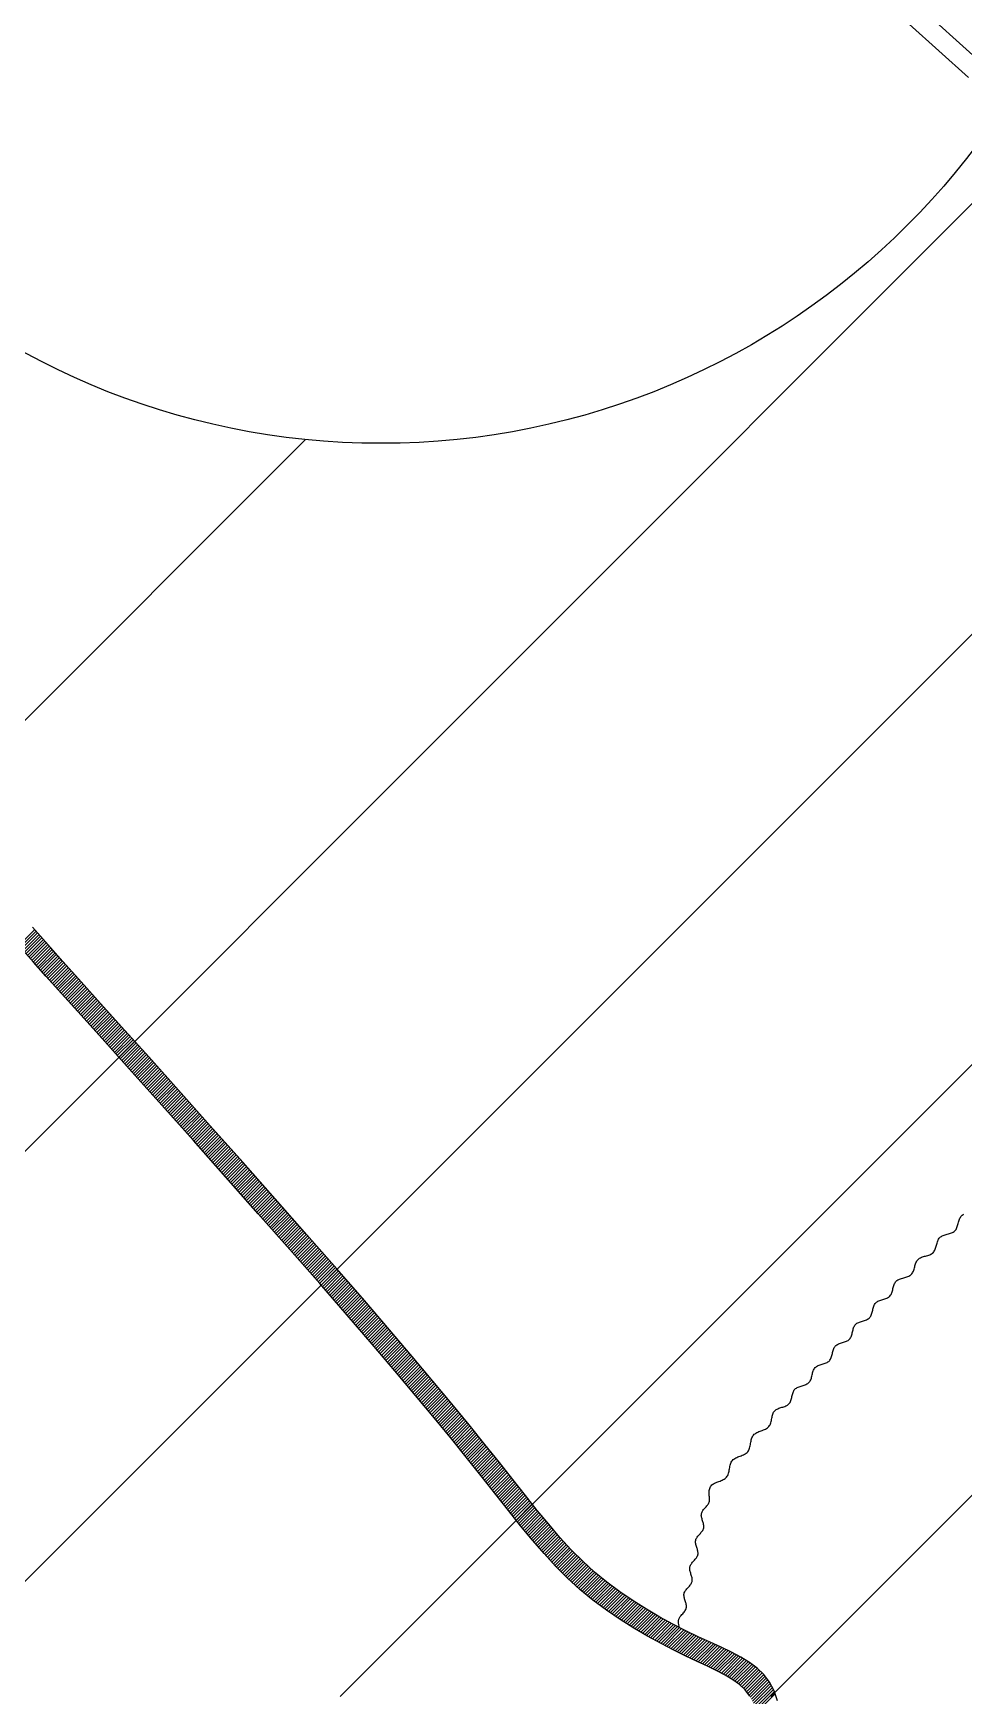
# Model space of a CAD drawing. Header units: metres. Extents: x 511779 to 512620, y 196282 to 196876.
# Drawn here: x 512568.7 to 512572.52, y 196425.28 to 196432.11 of the extents above; entities that cross this region are included whole.
import ezdxf

# ---------------------------------------------------------------- set-up
doc = ezdxf.new("R2010")
doc.units = ezdxf.units.M
doc.header["$MEASUREMENT"] = 0
doc.layers.get('0').update_dxf_attribs({"linetype": 'CONTINUOUS'})
for name, color, linetype in [('BANGUNAN', 5, 'CONTINUOUS'), ('KOP', 7, 'CONTINUOUS'), ('sungai', 45, 'CONTINUOUS')]:
    doc.layers.add(name, color=color, linetype=linetype)

msp = doc.modelspace()

# ---------------------------------------------------------------- hatches: boundary and pattern name
at = {"layer": 'KOP', "ltscale": 0.5}
h = msp.add_hatch(dxfattribs=at)
h.set_pattern_fill('ANSI31', color=1, scale=10, style=0)
h.set_pattern_definition([(45, (71.4876, 0), (-0.8838834765, 0.8838834765), [])])
edge = h.paths.add_edge_path(flags=16)
edge.add_arc((512532.4233, 196433.4781), 3.057, 0, 360)
h.paths.add_polyline_path([(512523.8585, 196440.9504), (512543.8085, 196440.9504), (512543.8085, 196423.8504), (512523.8585, 196423.8504)])
h.paths.add_polyline_path([(512542.3835, 196440.9504), (512562.3335, 196440.9504), (512562.3335, 196423.8504), (512542.3835, 196423.8504)])
edge = h.paths.add_edge_path(flags=16)
edge.add_arc((512551.9548, 196433.4781), 3.057, 0, 360)
h.paths.add_polyline_path([(512560.9085, 196440.9504), (512580.8585, 196440.9504), (512580.8585, 196423.8504), (512560.9085, 196423.8504)])
edge = h.paths.add_edge_path(flags=16)
edge.add_arc((512570.1256, 196433.4781), 3.057, 0, 360)
h.paths.add_polyline_path([(512579.4335, 196425.2754), (512599.3835, 196425.2754), (512599.3835, 196408.1754), (512579.4335, 196408.1754)])
edge = h.paths.add_edge_path(flags=16)
edge.add_arc((512589.1438, 196417.6648), 3.057, 0, 360)
h.paths.add_polyline_path([(512560.9085, 196425.2754), (512580.8585, 196425.2754), (512580.8585, 196408.1754), (512560.9085, 196408.1754)])
h.paths.add_polyline_path([(512542.3835, 196425.2754), (512562.3335, 196425.2754), (512562.3335, 196408.1754), (512542.3835, 196408.1754)])
h.paths.add_polyline_path([(512523.8585, 196425.2754), (512543.8085, 196425.2754), (512543.8085, 196408.1754), (512523.8585, 196408.1754)])
h.paths.add_polyline_path([(512505.3335, 196425.2754), (512525.2835, 196425.2754), (512525.2835, 196408.1754), (512505.3335, 196408.1754)])
h.paths.add_polyline_path([(512523.8585, 196409.6004), (512543.8085, 196409.6004), (512543.8085, 196392.5004), (512523.8585, 196392.5004)])
h.paths.add_polyline_path([(512505.3335, 196409.6004), (512525.2835, 196409.6004), (512525.2835, 196392.5004), (512505.3335, 196392.5004)])
h.paths.add_polyline_path([(512542.3835, 196409.6004), (512562.3335, 196409.6004), (512562.3335, 196392.5004), (512542.3835, 196392.5004)])
h.paths.add_polyline_path([(512560.9085, 196409.6004), (512580.8585, 196409.6004), (512580.8585, 196392.5004), (512560.9085, 196392.5004)])
h.paths.add_polyline_path([(512579.4335, 196409.6004), (512599.3835, 196409.6004), (512599.3835, 196392.5004), (512579.4335, 196392.5004)])
h.paths.add_polyline_path([(512597.9585, 196393.9254), (512617.9085, 196393.9254), (512617.9085, 196376.8254), (512597.9585, 196376.8254)])
h.paths.add_polyline_path([(512579.4335, 196393.9254), (512599.3835, 196393.9254), (512599.3835, 196376.8254), (512579.4335, 196376.8254)])
h.paths.add_polyline_path([(512560.9085, 196393.9254), (512580.8585, 196393.9254), (512580.8585, 196376.8254), (512560.9085, 196376.8254)])
h.paths.add_polyline_path([(512542.3835, 196393.9254), (512562.3335, 196393.9254), (512562.3335, 196376.8254), (512542.3835, 196376.8254)])
h.paths.add_polyline_path([(512523.8585, 196393.9254), (512543.8085, 196393.9254), (512543.8085, 196376.8254), (512523.8585, 196376.8254)])
edge = h.paths.add_edge_path(flags=16)
edge.add_arc((512571.0155, 196385.1874), 3.057, 0, 360)
edge = h.paths.add_edge_path(flags=16)
edge.add_arc((512551.7902, 196384.481), 3.057, 0, 360)
edge = h.paths.add_edge_path(flags=16)
edge.add_arc((512532.9877, 196384.481), 3.057, 0, 360)
edge = h.paths.add_edge_path(flags=16)
edge.add_arc((512533.8992, 196400.4208), 3.057, 0, 360)
edge = h.paths.add_edge_path(flags=16)
edge.add_arc((512514.3971, 196399.6911), 3.057, 0, 360)
edge = h.paths.add_edge_path(flags=16)
edge.add_arc((512515.1553, 196416.9261), 3.057, 0, 360)
edge = h.paths.add_edge_path(flags=16)
edge.add_arc((512533.5705, 196417.021), 3.057, 0, 360)
edge = h.paths.add_edge_path(flags=16)
edge.add_arc((512552.1483, 196417.1058), 3.057, 0, 360)
edge = h.paths.add_edge_path(flags=16)
edge.add_arc((512552.9492, 196400.5565), 3.057, 0, 360)
edge = h.paths.add_edge_path(flags=16)
edge.add_arc((512570.3514, 196400.5565), 3.057, 0, 360)
edge = h.paths.add_edge_path(flags=16)
edge.add_arc((512570.2939, 196416.8525), 3.057, 0, 360)
edge = h.paths.add_edge_path(flags=16)
edge.add_arc((512589.2652, 196401.2038), 3.057, 0, 360)
edge = h.paths.add_edge_path(flags=16)
edge.add_arc((512589.7985, 196384.821), 3.057, 0, 360)
edge = h.paths.add_edge_path(flags=16)
edge.add_arc((512608.2133, 196384.9436), 3.057, 0, 360)

# ---------------------------------------------------------------- linework, layer by layer
at = {"color": 5, "ltscale": 30}
msp.add_circle((512570.1256, 196433.4781), 3.057, dxfattribs=at)
at = {"layer": 'BANGUNAN', "color": 3, "linetype": 'Continuous'}
for p, q in [((512571.9052, 196432.4945), (512572.5387, 196431.9233)), ((512571.9806, 196432.5348), (512572.6132, 196431.9643))]:
    msp.add_line(p, q, dxfattribs=at)
at = {"layer": 'sungai', "color": 43, "ltscale": 30}
for p, q in [((512568.6379, 196428.359), (512568.7036, 196428.4246)), ((512568.6438, 196428.3521), (512568.7095, 196428.4178)), ((512568.6498, 196428.3452), (512568.7155, 196428.4109)), ((512568.6557, 196428.3384), (512568.7214, 196428.4041)), ((512568.6617, 196428.3316), (512568.7273, 196428.3972)), ((512568.6677, 196428.3248), (512568.7333, 196428.3904)), ((512568.6737, 196428.318), (512568.7394, 196428.3836)), ((512568.6797, 196428.3112), (512568.7454, 196428.3768)), ((512568.6857, 196428.3044), (512568.7514, 196428.3701)), ((512568.6918, 196428.2976), (512568.7574, 196428.3633)), ((512568.6978, 196428.2909), (512568.7634, 196428.3565)), ((512568.7038, 196428.2841), (512568.7694, 196428.3497)), ((512568.7099, 196428.2774), (512568.7754, 196428.3429)), ((512568.7159, 196428.2706), (512568.7815, 196428.3362)), ((512568.7219, 196428.2639), (512568.7875, 196428.3294)), ((512568.728, 196428.2571), (512568.7936, 196428.3227)), ((512568.734, 196428.2503), (512568.7996, 196428.3159)), ((512568.7401, 196428.2436), (512568.8057, 196428.3092)), ((512568.7461, 196428.2368), (512568.8117, 196428.3024)), ((512568.7522, 196428.2301), (512568.8178, 196428.2957)), ((512568.7582, 196428.2234), (512568.8238, 196428.2889)), ((512568.7643, 196428.2166), (512568.8299, 196428.2822)), ((512568.7704, 196428.2099), (512568.8359, 196428.2755)), ((512568.7764, 196428.2032), (512568.842, 196428.2687)), ((512568.7825, 196428.1964), (512568.8481, 196428.262)), ((512568.7885, 196428.1897), (512568.8541, 196428.2553)), ((512568.7946, 196428.1829), (512568.8602, 196428.2485)), ((512568.8007, 196428.1762), (512568.8662, 196428.2418)), ((512568.8067, 196428.1695), (512568.8723, 196428.235)), ((512568.8128, 196428.1627), (512568.8783, 196428.2283)), ((512568.8188, 196428.156), (512568.8844, 196428.2216)), ((512568.8249, 196428.1493), (512568.8905, 196428.2148)), ((512568.831, 196428.1425), (512568.8965, 196428.2081)), ((512568.837, 196428.1358), (512568.9026, 196428.2014)), ((512568.8431, 196428.1291), (512568.9087, 196428.1946)), ((512568.8491, 196428.1223), (512568.9147, 196428.1879)), ((512568.8552, 196428.1156), (512568.9208, 196428.1812)), ((512568.8613, 196428.1088), (512568.9268, 196428.1744)), ((512568.8673, 196428.1021), (512568.9329, 196428.1677)), ((512568.8734, 196428.0954), (512568.939, 196428.1609)), ((512568.8795, 196428.0886), (512568.945, 196428.1542)), ((512568.8855, 196428.0819), (512568.9511, 196428.1475)), ((512568.8916, 196428.0752), (512568.9571, 196428.1407)), ((512568.8976, 196428.0684), (512568.9632, 196428.134)), ((512568.9037, 196428.0617), (512568.9693, 196428.1273)), ((512568.9098, 196428.055), (512568.9753, 196428.1205)), ((512568.9158, 196428.0482), (512568.9814, 196428.1138)), ((512568.9219, 196428.0415), (512568.9874, 196428.107)), ((512568.9279, 196428.0347), (512568.9935, 196428.1003)), ((512568.934, 196428.028), (512568.9996, 196428.0936)), ((512568.94, 196428.0213), (512569.0056, 196428.0868)), ((512568.9461, 196428.0145), (512569.0117, 196428.0801)), ((512568.9522, 196428.0078), (512569.0177, 196428.0733)), ((512568.9582, 196428.001), (512569.0238, 196428.0666)), ((512568.9643, 196427.9943), (512569.0298, 196428.0599)), ((512568.9703, 196427.9876), (512569.0359, 196428.0531)), ((512568.9764, 196427.9808), (512569.042, 196428.0464)), ((512568.9825, 196427.9741), (512569.048, 196428.0397)), ((512568.9885, 196427.9674), (512569.0541, 196428.0329)), ((512568.9946, 196427.9606), (512569.0601, 196428.0262)), ((512569.0006, 196427.9539), (512569.0662, 196428.0194)), ((512569.0067, 196427.9471), (512569.0722, 196428.0127)), ((512569.0127, 196427.9404), (512569.0783, 196428.0059)), ((512569.0188, 196427.9336), (512569.0843, 196427.9992)), ((512569.0248, 196427.9269), (512569.0904, 196427.9924)), ((512569.0309, 196427.9201), (512569.0964, 196427.9857)), ((512569.0369, 196427.9134), (512569.1025, 196427.979)), ((512569.043, 196427.9067), (512569.1085, 196427.9722)), ((512569.049, 196427.8999), (512569.1146, 196427.9655)), ((512569.0551, 196427.8932), (512569.1206, 196427.9587)), ((512569.0611, 196427.8864), (512569.1267, 196427.952)), ((512569.0672, 196427.8797), (512569.1328, 196427.9452)), ((512569.0732, 196427.8729), (512569.1388, 196427.9385)), ((512569.0793, 196427.8662), (512569.1449, 196427.9317)), ((512569.0853, 196427.8594), (512569.1509, 196427.925)), ((512569.0914, 196427.8527), (512569.157, 196427.9183)), ((512569.0974, 196427.8459), (512569.163, 196427.9115)), ((512569.1035, 196427.8392), (512569.1691, 196427.9048)), ((512569.1095, 196427.8324), (512569.1751, 196427.898)), ((512569.1156, 196427.8257), (512569.1812, 196427.8913)), ((512569.1216, 196427.8189), (512569.1872, 196427.8845)), ((512569.1277, 196427.8122), (512569.1932, 196427.8778)), ((512569.1337, 196427.8054), (512569.1993, 196427.871)), ((512569.1398, 196427.7987), (512569.2053, 196427.8643)), ((512569.1458, 196427.7919), (512569.2114, 196427.8575)), ((512569.1519, 196427.7852), (512569.2174, 196427.8508)), ((512569.1579, 196427.7784), (512569.2235, 196427.844)), ((512569.164, 196427.7717), (512569.2295, 196427.8373)), ((512569.17, 196427.7649), (512569.2356, 196427.8305)), ((512569.176, 196427.7582), (512569.2416, 196427.8237)), ((512569.1821, 196427.7514), (512569.2477, 196427.817)), ((512569.1881, 196427.7447), (512569.2537, 196427.8102)), ((512569.1942, 196427.7379), (512569.2597, 196427.8035)), ((512569.2002, 196427.7312), (512569.2658, 196427.7967)), ((512569.2063, 196427.7244), (512569.2718, 196427.79)), ((512569.2123, 196427.7177), (512569.2779, 196427.7832)), ((512569.2184, 196427.7109), (512569.2839, 196427.7765)), ((512569.2244, 196427.7042), (512569.29, 196427.7697)), ((512569.2304, 196427.6974), (512569.296, 196427.763)), ((512569.2365, 196427.6907), (512569.302, 196427.7562)), ((512569.2425, 196427.6839), (512569.3081, 196427.7495)), ((512569.2486, 196427.6771), (512569.3141, 196427.7427)), ((512569.2546, 196427.6704), (512569.3202, 196427.7359)), ((512569.2606, 196427.6636), (512569.3262, 196427.7292)), ((512569.2667, 196427.6569), (512569.3322, 196427.7224)), ((512569.2727, 196427.6501), (512569.3383, 196427.7157)), ((512569.2787, 196427.6433), (512569.3443, 196427.7089)), ((512569.2848, 196427.6366), (512569.3503, 196427.7021)), ((512569.2908, 196427.6298), (512569.3564, 196427.6954)), ((512569.2968, 196427.6231), (512569.3624, 196427.6886)), ((512569.3029, 196427.6163), (512569.3685, 196427.6819)), ((512569.3089, 196427.6095), (512569.3745, 196427.6751)), ((512569.315, 196427.6028), (512569.3805, 196427.6683)), ((512569.321, 196427.596), (512569.3866, 196427.6616)), ((512569.327, 196427.5893), (512569.3926, 196427.6548)), ((512569.3331, 196427.5825), (512569.3986, 196427.6481)), ((512569.3391, 196427.5757), (512569.4047, 196427.6413)), ((512569.3451, 196427.569), (512569.4107, 196427.6345)), ((512569.3512, 196427.5622), (512569.4167, 196427.6278)), ((512569.3572, 196427.5554), (512569.4228, 196427.621)), ((512569.3632, 196427.5487), (512569.4288, 196427.6143)), ((512569.3693, 196427.5419), (512569.4348, 196427.6075)), ((512569.3753, 196427.5351), (512569.4409, 196427.6007)), ((512569.3813, 196427.5284), (512569.4469, 196427.5939)), ((512569.3873, 196427.5216), (512569.4529, 196427.5872)), ((512569.3934, 196427.5148), (512569.4589, 196427.5804)), ((512569.3994, 196427.5081), (512569.465, 196427.5736)), ((512569.4054, 196427.5013), (512569.471, 196427.5669)), ((512569.4115, 196427.4945), (512569.477, 196427.5601)), ((512569.4175, 196427.4877), (512569.4831, 196427.5533)), ((512569.4235, 196427.481), (512569.4891, 196427.5465)), ((512569.4295, 196427.4742), (512569.4951, 196427.5398)), ((512569.4356, 196427.4674), (512569.5011, 196427.533)), ((512569.4416, 196427.4607), (512569.5072, 196427.5262)), ((512569.4476, 196427.4539), (512569.5132, 196427.5195)), ((512569.4536, 196427.4471), (512569.5192, 196427.5127)), ((512569.4597, 196427.4404), (512569.5252, 196427.5059)), ((512569.4657, 196427.4336), (512569.5313, 196427.4992)), ((512569.4717, 196427.4268), (512569.5373, 196427.4924)), ((512569.4778, 196427.42), (512569.5433, 196427.4856)), ((512569.4838, 196427.4133), (512569.5493, 196427.4788)), ((512569.4898, 196427.4065), (512569.5554, 196427.4721)), ((512569.4958, 196427.3997), (512569.5614, 196427.4653)), ((512569.5018, 196427.3929), (512569.5674, 196427.4585)), ((512569.5078, 196427.3862), (512569.5734, 196427.4517)), ((512569.5139, 196427.3794), (512569.5794, 196427.445)), ((512569.5199, 196427.3726), (512569.5855, 196427.4382)), ((512569.5259, 196427.3658), (512569.5915, 196427.4314)), ((512569.5319, 196427.359), (512569.5975, 196427.4246)), ((512569.5379, 196427.3522), (512569.6035, 196427.4178)), ((512569.5439, 196427.3455), (512569.6095, 196427.411)), ((512569.5499, 196427.3387), (512569.6155, 196427.4043)), ((512569.556, 196427.3319), (512569.6215, 196427.3975)), ((512569.562, 196427.3251), (512569.6276, 196427.3907)), ((512569.568, 196427.3183), (512569.6336, 196427.3839)), ((512569.574, 196427.3115), (512569.6396, 196427.3771)), ((512569.58, 196427.3048), (512569.6456, 196427.3703)), ((512569.586, 196427.298), (512569.6516, 196427.3636)), ((512569.592, 196427.2912), (512569.6576, 196427.3568)), ((512569.5981, 196427.2844), (512569.6636, 196427.35)), ((512569.6041, 196427.2776), (512569.6697, 196427.3432)), ((512569.6101, 196427.2709), (512569.6757, 196427.3364)), ((512569.6161, 196427.2641), (512569.6817, 196427.3296)), ((512569.6221, 196427.2573), (512569.6877, 196427.3229)), ((512569.6281, 196427.2505), (512569.6937, 196427.3161)), ((512569.6341, 196427.2437), (512569.6997, 196427.3093)), ((512569.6401, 196427.2369), (512569.7057, 196427.3025)), ((512569.6461, 196427.2301), (512569.7117, 196427.2957)), ((512569.6521, 196427.2233), (512569.7177, 196427.2889)), ((512569.6581, 196427.2165), (512569.7237, 196427.2821)), ((512569.6641, 196427.2097), (512569.7297, 196427.2753)), ((512569.6701, 196427.2029), (512569.7357, 196427.2685)), ((512569.6761, 196427.1961), (512569.7417, 196427.2617)), ((512569.6821, 196427.1893), (512569.7477, 196427.2549)), ((512569.6881, 196427.1825), (512569.7537, 196427.2481)), ((512569.6941, 196427.1757), (512569.7597, 196427.2413)), ((512569.7001, 196427.1689), (512569.7657, 196427.2345)), ((512569.7061, 196427.1621), (512569.7717, 196427.2277)), ((512569.7121, 196427.1553), (512569.7777, 196427.2209)), ((512569.7181, 196427.1485), (512569.7837, 196427.2141)), ((512569.7241, 196427.1417), (512569.7897, 196427.2073)), ((512569.7301, 196427.1349), (512569.7957, 196427.2005)), ((512569.7361, 196427.1281), (512569.8017, 196427.1937)), ((512569.7421, 196427.1213), (512569.8077, 196427.1869)), ((512569.7481, 196427.1145), (512569.8137, 196427.1801)), ((512569.7541, 196427.1077), (512569.8197, 196427.1733)), ((512569.76, 196427.1009), (512569.8256, 196427.1665)), ((512569.766, 196427.0941), (512569.8316, 196427.1597)), ((512569.772, 196427.0873), (512569.8376, 196427.1529)), ((512569.778, 196427.0804), (512569.8436, 196427.146)), ((512569.784, 196427.0736), (512569.8496, 196427.1392)), ((512569.7899, 196427.0668), (512569.8555, 196427.1324)), ((512569.7959, 196427.06), (512569.8615, 196427.1256)), ((512569.8019, 196427.0532), (512569.8675, 196427.1188)), ((512569.8079, 196427.0463), (512569.8735, 196427.1119)), ((512569.8138, 196427.0395), (512569.8794, 196427.1051)), ((512569.8198, 196427.0327), (512569.8854, 196427.0983)), ((512569.8258, 196427.0259), (512569.8914, 196427.0915)), ((512569.8318, 196427.0191), (512569.8974, 196427.0847)), ((512569.8377, 196427.0122), (512569.9033, 196427.0778)), ((512569.8437, 196427.0054), (512569.9093, 196427.071)), ((512569.8497, 196426.9986), (512569.9153, 196427.0642)), ((512569.8557, 196426.9918), (512569.9213, 196427.0574)), ((512569.8617, 196426.985), (512569.9273, 196427.0506)), ((512569.8676, 196426.9781), (512569.9332, 196427.0437)), ((512569.8736, 196426.9713), (512569.9392, 196427.0369)), ((512569.8796, 196426.9645), (512569.9452, 196427.0301)), ((512569.8855, 196426.9576), (512569.9511, 196427.0232)), ((512569.8915, 196426.9508), (512569.9571, 196427.0164)), ((512569.8974, 196426.9439), (512569.963, 196427.0095)), ((512569.9034, 196426.9371), (512569.969, 196427.0027)), ((512569.9093, 196426.9302), (512569.9749, 196426.9958)), ((512569.9153, 196426.9234), (512569.9809, 196426.989)), ((512569.9212, 196426.9165), (512569.9868, 196426.9822)), ((512569.9272, 196426.9097), (512569.9928, 196426.9753)), ((512569.9331, 196426.9028), (512569.9987, 196426.9685)), ((512569.9391, 196426.896), (512570.0047, 196426.9616)), ((512569.945, 196426.8891), (512570.0106, 196426.9548)), ((512569.951, 196426.8823), (512570.0166, 196426.9479)), ((512569.9569, 196426.8755), (512570.0225, 196426.9411)), ((512569.9629, 196426.8686), (512570.0285, 196426.9342)), ((512569.9688, 196426.8618), (512570.0344, 196426.9274)), ((512569.9748, 196426.8549), (512570.0404, 196426.9205)), ((512569.9807, 196426.8481), (512570.0463, 196426.9137)), ((512569.9866, 196426.8412), (512570.0523, 196426.9068)), ((512569.9926, 196426.8343), (512570.0582, 196426.9)), ((512569.9985, 196426.8275), (512570.0641, 196426.8931)), ((512570.0044, 196426.8206), (512570.07, 196426.8862)), ((512570.0103, 196426.8137), (512570.076, 196426.8793)), ((512570.0162, 196426.8068), (512570.0819, 196426.8725)), ((512570.0222, 196426.7999), (512570.0878, 196426.8656)), ((512570.0281, 196426.7931), (512570.0937, 196426.8587)), ((512570.034, 196426.7862), (512570.0996, 196426.8518)), ((512570.0399, 196426.7793), (512570.1056, 196426.8449)), ((512570.0458, 196426.7724), (512570.1115, 196426.8381)), ((512570.0517, 196426.7655), (512570.1174, 196426.8312)), ((512570.0577, 196426.7587), (512570.1233, 196426.8243)), ((512570.0636, 196426.7518), (512570.1292, 196426.8174)), ((512570.0695, 196426.7449), (512570.1351, 196426.8105)), ((512570.0754, 196426.738), (512570.1411, 196426.8037)), ((512570.0813, 196426.7311), (512570.147, 196426.7968)), ((512570.0872, 196426.7243), (512570.1529, 196426.7899)), ((512570.0931, 196426.7174), (512570.1588, 196426.783)), ((512570.099, 196426.7105), (512570.1647, 196426.7761)), ((512570.1049, 196426.7035), (512570.1706, 196426.7692)), ((512570.1108, 196426.6966), (512570.1765, 196426.7623)), ((512570.1167, 196426.6897), (512570.1823, 196426.7554)), ((512570.1226, 196426.6828), (512570.1882, 196426.7485)), ((512570.1284, 196426.6759), (512570.1941, 196426.7416)), ((512570.1343, 196426.669), (512570.2, 196426.7346)), ((512570.1402, 196426.6621), (512570.2059, 196426.7277)), ((512570.1461, 196426.6551), (512570.2118, 196426.7208)), ((512570.152, 196426.6482), (512570.2176, 196426.7139)), ((512570.1579, 196426.6413), (512570.2235, 196426.707)), ((512570.1637, 196426.6344), (512570.2294, 196426.7001)), ((512570.1696, 196426.6275), (512570.2353, 196426.6932)), ((512570.1755, 196426.6206), (512570.2412, 196426.6862)), ((512570.1814, 196426.6137), (512570.2471, 196426.6793)), ((512570.1872, 196426.6067), (512570.2529, 196426.6724)), ((512570.1931, 196426.5998), (512570.2588, 196426.6655)), ((512570.1989, 196426.5928), (512570.2646, 196426.6585)), ((512570.2048, 196426.5859), (512570.2705, 196426.6516)), ((512570.2106, 196426.5789), (512570.2763, 196426.6446)), ((512570.2165, 196426.572), (512570.2822, 196426.6377)), ((512570.2223, 196426.565), (512570.288, 196426.6307)), ((512570.2282, 196426.5581), (512570.2939, 196426.6238)), ((512570.234, 196426.5511), (512570.2997, 196426.6168)), ((512570.2399, 196426.5442), (512570.3056, 196426.6099)), ((512570.2457, 196426.5372), (512570.3114, 196426.6029)), ((512570.2516, 196426.5303), (512570.3173, 196426.596)), ((512570.2574, 196426.5233), (512570.3231, 196426.589)), ((512570.2632, 196426.5164), (512570.329, 196426.5821)), ((512570.2691, 196426.5094), (512570.3348, 196426.5751)), ((512570.2749, 196426.5024), (512570.3406, 196426.5682)), ((512570.2807, 196426.4954), (512570.3465, 196426.5612)), ((512570.2865, 196426.4884), (512570.3523, 196426.5542)), ((512570.2923, 196426.4814), (512570.3581, 196426.5472)), ((512570.2981, 196426.4744), (512570.3639, 196426.5402)), ((512570.3039, 196426.4675), (512570.3697, 196426.5332)), ((512570.3097, 196426.4605), (512570.3755, 196426.5262)), ((512570.3155, 196426.4535), (512570.3813, 196426.5192)), ((512570.3213, 196426.4465), (512570.3871, 196426.5122)), ((512570.3272, 196426.4395), (512570.3929, 196426.5053)), ((512570.333, 196426.4325), (512570.3987, 196426.4983)), ((512570.3388, 196426.4255), (512570.4045, 196426.4913)), ((512570.3446, 196426.4185), (512570.4103, 196426.4843)), ((512570.3503, 196426.4115), (512570.4161, 196426.4773)), ((512570.3561, 196426.4045), (512570.4219, 196426.4703)), ((512570.3619, 196426.3974), (512570.4277, 196426.4632)), ((512570.3676, 196426.3904), (512570.4335, 196426.4562)), ((512570.3734, 196426.3834), (512570.4392, 196426.4492)), ((512570.3792, 196426.3763), (512570.445, 196426.4422)), ((512570.3849, 196426.3693), (512570.4508, 196426.4351)), ((512570.3907, 196426.3623), (512570.4565, 196426.4281)), ((512570.3965, 196426.3553), (512570.4623, 196426.4211)), ((512570.4022, 196426.3482), (512570.4681, 196426.414)), ((512570.408, 196426.3412), (512570.4738, 196426.407)), ((512570.4138, 196426.3342), (512570.4796, 196426.4)), ((512570.4195, 196426.3271), (512570.4854, 196426.393)), ((512570.4252, 196426.32), (512570.4911, 196426.3859)), ((512570.431, 196426.313), (512570.4968, 196426.3788)), ((512570.4367, 196426.3059), (512570.5026, 196426.3718)), ((512570.4424, 196426.2988), (512570.5083, 196426.3647)), ((512570.4481, 196426.2917), (512570.514, 196426.3576)), ((512570.4538, 196426.2847), (512570.5197, 196426.3505)), ((512570.4596, 196426.2776), (512570.5255, 196426.3435)), ((512570.4653, 196426.2705), (512570.5312, 196426.3364)), ((512570.471, 196426.2634), (512570.5369, 196426.3293)), ((512570.4767, 196426.2564), (512570.5426, 196426.3223)), ((512570.4825, 196426.2493), (512570.5484, 196426.3152)), ((512570.4881, 196426.2422), (512570.5541, 196426.3081)), ((512570.4938, 196426.2351), (512570.5598, 196426.301)), ((512570.4995, 196426.2279), (512570.5654, 196426.2939)), ((512570.5052, 196426.2208), (512570.5711, 196426.2868)), ((512570.5109, 196426.2137), (512570.5768, 196426.2797)), ((512570.5166, 196426.2066), (512570.5825, 196426.2725)), ((512570.5222, 196426.1995), (512570.5882, 196426.2654)), ((512570.5279, 196426.1924), (512570.5939, 196426.2583)), ((512570.5336, 196426.1853), (512570.5995, 196426.2512)), ((512570.5393, 196426.1781), (512570.6052, 196426.2441)), ((512570.5449, 196426.171), (512570.6109, 196426.237)), ((512570.5506, 196426.1639), (512570.6166, 196426.2298)), ((512570.5562, 196426.1567), (512570.6222, 196426.2227)), ((512570.5619, 196426.1496), (512570.6279, 196426.2156)), ((512570.5675, 196426.1424), (512570.6335, 196426.2084)), ((512570.5732, 196426.1353), (512570.6392, 196426.2013)), ((512570.5788, 196426.1281), (512570.6448, 196426.1941)), ((512570.5845, 196426.121), (512570.6505, 196426.187)), ((512570.5901, 196426.1138), (512570.6561, 196426.1798)), ((512570.5958, 196426.1067), (512570.6618, 196426.1727)), ((512570.6014, 196426.0995), (512570.6674, 196426.1655)), ((512570.6071, 196426.0924), (512570.6731, 196426.1584)), ((512570.6127, 196426.0852), (512570.6787, 196426.1512)), ((512570.6184, 196426.0781), (512570.6844, 196426.1441)), ((512570.624, 196426.0709), (512570.69, 196426.1369)), ((512570.6296, 196426.0638), (512570.6957, 196426.1298)), ((512570.6353, 196426.0566), (512570.7013, 196426.1226)), ((512570.6409, 196426.0495), (512570.707, 196426.1155)), ((512570.6466, 196426.0423), (512570.7126, 196426.1083)), ((512570.6522, 196426.0352), (512570.7183, 196426.1012)), ((512570.6579, 196426.0281), (512570.7239, 196426.0941)), ((512570.6636, 196426.021), (512570.7296, 196426.087)), ((512570.6693, 196426.0138), (512570.7353, 196426.0798)), ((512570.675, 196426.0067), (512570.741, 196426.0727)), ((512570.6807, 196425.9996), (512570.7467, 196426.0656)), ((512570.6864, 196425.9925), (512570.7524, 196426.0585)), ((512570.6921, 196425.9854), (512570.7581, 196426.0514)), ((512570.6977, 196425.9783), (512570.7637, 196426.0443)), ((512570.7035, 196425.9712), (512570.7695, 196426.0372)), ((512570.7093, 196425.9642), (512570.7752, 196426.0302)), ((512570.715, 196425.9572), (512570.781, 196426.0232)), ((512570.7208, 196425.9502), (512570.7868, 196426.0161)), ((512570.7266, 196425.9432), (512570.7926, 196426.0091)), ((512570.7324, 196425.9362), (512570.7983, 196426.0021)), ((512570.7382, 196425.9291), (512570.8041, 196425.9951)), ((512570.7439, 196425.9221), (512570.8099, 196425.9881)), ((512570.7498, 196425.9151), (512570.8157, 196425.9811)), ((512570.7557, 196425.9083), (512570.8216, 196425.9742)), ((512570.7616, 196425.9014), (512570.8275, 196425.9673)), ((512570.7675, 196425.8945), (512570.8334, 196425.9604)), ((512570.7735, 196425.8877), (512570.8393, 196425.9535)), ((512570.7794, 196425.8808), (512570.8453, 196425.9467)), ((512570.7853, 196425.8739), (512570.8512, 196425.9398)), ((512570.7912, 196425.867), (512570.8571, 196425.9329)), ((512570.7972, 196425.8602), (512570.8631, 196425.9261)), ((512570.8033, 196425.8536), (512570.8692, 196425.9194)), ((512570.8095, 196425.8469), (512570.8753, 196425.9127)), ((512570.8156, 196425.8402), (512570.8814, 196425.906)), ((512570.8217, 196425.8335), (512570.8876, 196425.8994)), ((512570.8279, 196425.8269), (512570.8937, 196425.8927)), ((512570.834, 196425.8202), (512570.8998, 196425.886)), ((512570.8401, 196425.8135), (512570.9059, 196425.8793)), ((512570.8464, 196425.807), (512570.9122, 196425.8729)), ((512570.8528, 196425.8006), (512570.9186, 196425.8664)), ((512570.8591, 196425.7942), (512570.925, 196425.86)), ((512570.8655, 196425.7878), (512570.9314, 196425.8536)), ((512570.8719, 196425.7814), (512570.9377, 196425.8472)), ((512570.8783, 196425.775), (512570.9441, 196425.8408)), ((512570.8847, 196425.7685), (512570.9505, 196425.8343)), ((512570.8911, 196425.7621), (512570.957, 196425.828)), ((512570.8977, 196425.756), (512570.9637, 196425.8219)), ((512570.9044, 196425.7499), (512570.9704, 196425.8158)), ((512570.9111, 196425.7438), (512570.977, 196425.8097)), ((512570.9178, 196425.7377), (512570.9837, 196425.8036)), ((512570.9245, 196425.7316), (512570.9904, 196425.7975)), ((512570.9312, 196425.7255), (512570.9971, 196425.7914)), ((512570.9379, 196425.7194), (512571.0038, 196425.7853)), ((512570.9447, 196425.7134), (512571.0108, 196425.7795)), ((512570.9517, 196425.7076), (512571.0179, 196425.7737)), ((512570.9587, 196425.7018), (512571.0249, 196425.768)), ((512570.9658, 196425.6961), (512571.0319, 196425.7622)), ((512570.9728, 196425.6903), (512571.0389, 196425.7564)), ((512570.9798, 196425.6845), (512571.046, 196425.7506)), ((512570.9869, 196425.6788), (512571.053, 196425.7449)), ((512570.9939, 196425.673), (512571.0603, 196425.7394)), ((512571.0011, 196425.6674), (512571.0676, 196425.7339)), ((512571.0085, 196425.662), (512571.0749, 196425.7284)), ((512571.0158, 196425.6565), (512571.0823, 196425.723)), ((512571.0232, 196425.6511), (512571.0896, 196425.7175)), ((512571.0305, 196425.6456), (512571.0969, 196425.712)), ((512571.0378, 196425.6402), (512571.1043, 196425.7066)), ((512571.0452, 196425.6347), (512571.1118, 196425.7013)), ((512571.0526, 196425.6293), (512571.1194, 196425.6961)), ((512571.0602, 196425.6241), (512571.127, 196425.6909)), ((512571.0678, 196425.6189), (512571.1346, 196425.6857)), ((512571.0754, 196425.6137), (512571.1422, 196425.6806)), ((512571.083, 196425.6085), (512571.1498, 196425.6754)), ((512571.0906, 196425.6033), (512571.1575, 196425.6702)), ((512571.0982, 196425.5982), (512571.1652, 196425.6651)), ((512571.1058, 196425.593), (512571.1731, 196425.6602)), ((512571.1136, 196425.588), (512571.1809, 196425.6553)), ((512571.1215, 196425.583), (512571.1888, 196425.6503)), ((512571.1293, 196425.5781), (512571.1966, 196425.6454)), ((512571.1372, 196425.5731), (512571.2045, 196425.6405)), ((512571.145, 196425.5682), (512571.2124, 196425.6355)), ((512571.1529, 196425.5632), (512571.2203, 196425.6307)), ((512571.1607, 196425.5583), (512571.2284, 196425.626)), ((512571.1687, 196425.5534), (512571.2365, 196425.6213)), ((512571.1767, 196425.5487), (512571.2446, 196425.6166)), ((512571.1848, 196425.544), (512571.2527, 196425.6119)), ((512571.1929, 196425.5392), (512571.2608, 196425.6072)), ((512571.2009, 196425.5345), (512571.2689, 196425.6025)), ((512571.209, 196425.5298), (512571.2771, 196425.5979)), ((512571.217, 196425.525), (512571.2854, 196425.5934)), ((512571.2252, 196425.5204), (512571.2937, 196425.5889)), ((512571.2335, 196425.5158), (512571.302, 196425.5844)), ((512571.2417, 196425.5113), (512571.3103, 196425.5799)), ((512571.25, 196425.5068), (512571.3186, 196425.5754)), ((512571.2582, 196425.5022), (512571.3269, 196425.5709)), ((512571.2665, 196425.4977), (512571.3354, 196425.5666)), ((512571.2747, 196425.4931), (512571.3438, 196425.5622)), ((512571.2831, 196425.4887), (512571.3523, 196425.5579)), ((512571.2915, 196425.4844), (512571.3608, 196425.5536)), ((512571.3, 196425.48), (512571.3693, 196425.5493)), ((512571.3084, 196425.4756), (512571.3777, 196425.5449)), ((512571.3168, 196425.4712), (512571.3864, 196425.5408)), ((512571.3252, 196425.4669), (512571.395, 196425.5366)), ((512571.3337, 196425.4626), (512571.4036, 196425.5325)), ((512571.3423, 196425.4584), (512571.4123, 196425.5283)), ((512571.3509, 196425.4541), (512571.4209, 196425.5241)), ((512571.3595, 196425.4499), (512571.4295, 196425.52)), ((512571.3681, 196425.4457), (512571.4383, 196425.516)), ((512571.3766, 196425.4415), (512571.4471, 196425.5119)), ((512571.3853, 196425.4374), (512571.4559, 196425.5079)), ((512571.394, 196425.4333), (512571.4646, 196425.5039)), ((512571.4027, 196425.4292), (512571.4734, 196425.4998)), ((512571.4114, 196425.4251), (512571.4822, 196425.4958)), ((512571.4201, 196425.421), (512571.491, 196425.4918)), ((512571.4288, 196425.4169), (512571.4998, 196425.4878)), ((512571.4376, 196425.4128), (512571.5086, 196425.4838)), ((512571.4463, 196425.4088), (512571.5174, 196425.4798)), ((512571.4551, 196425.4047), (512571.5261, 196425.4758)), ((512571.4638, 196425.4007), (512571.5348, 196425.4717)), ((512571.4725, 196425.3966), (512571.5435, 196425.4676)), ((512571.4811, 196425.3924), (512571.5522, 196425.4635)), ((512571.4898, 196425.3883), (512571.5609, 196425.4593)), ((512571.4984, 196425.3841), (512571.5694, 196425.4551)), ((512571.5071, 196425.3799), (512571.5778, 196425.4507)), ((512571.5155, 196425.3756), (512571.5862, 196425.4463)), ((512571.5239, 196425.3712), (512571.5946, 196425.4419)), ((512571.5323, 196425.3668), (512571.603, 196425.4375)), ((512571.5407, 196425.3624), (512571.6111, 196425.4328)), ((512571.5486, 196425.3576), (512571.619, 196425.4279)), ((512571.5566, 196425.3527), (512571.627, 196425.4231)), ((512571.5646, 196425.3479), (512571.6349, 196425.4182)), ((512571.5725, 196425.343), (512571.6426, 196425.4131)), ((512571.5798, 196425.3375), (512571.6499, 196425.4076)), ((512571.5872, 196425.3321), (512571.6572, 196425.4022)), ((512571.5945, 196425.3266), (512571.6645, 196425.3967)), ((512571.6014, 196425.3208), (512571.6718, 196425.3911)), ((512571.608, 196425.3145), (512571.6783, 196425.3848)), ((512571.6145, 196425.3082), (512571.6847, 196425.3785)), ((512571.621, 196425.302), (512571.6912, 196425.3722)), ((512571.6266, 196425.2947), (512571.6977, 196425.3658)), ((512571.6321, 196425.2875), (512571.7034, 196425.3587)), ((512571.6376, 196425.2802), (512571.7089, 196425.3514)), ((512571.6426, 196425.2724), (512571.7143, 196425.3441)), ((512571.6471, 196425.264), (512571.7198, 196425.3368)), ((512571.6515, 196425.2556), (512571.7247, 196425.3288)), ((512571.6559, 196425.2473), (512571.7291, 196425.3204)), ((512571.6592, 196425.2378), (512571.7334, 196425.312)), ((512571.6625, 196425.2283), (512571.7378, 196425.3036)), ((512571.6658, 196425.2188), (512571.7418, 196425.2948)), ((512571.6686, 196425.2088), (512571.7451, 196425.2853))]:
    msp.add_line(p, q, dxfattribs=at)
for points in [[(512571.7548, 196425.2574), (512571.7406, 196425.2982), (512571.722, 196425.3338), (512571.6989, 196425.3646), (512571.6714, 196425.3915), (512571.6398, 196425.4152), (512571.6044, 196425.4368), (512571.5653, 196425.4572), (512571.5229, 196425.4773), (512571.4774, 196425.498), (512571.429, 196425.5202), (512571.3781, 196425.5447), (512571.3252, 196425.5717), (512571.271, 196425.6012), (512571.2162, 196425.6331), (512571.1613, 196425.6676), (512571.107, 196425.7045), (512571.0541, 196425.744), (512571.003, 196425.7859), (512570.9543, 196425.8305), (512570.9073, 196425.8778), (512570.8611, 196425.9282), (512570.8149, 196425.982), (512570.7677, 196426.0393), (512570.7188, 196426.1006), (512570.6671, 196426.1659), (512570.612, 196426.2357), (512570.5524, 196426.3102), (512570.4876, 196426.3902), (512570.4168, 196426.4765), (512570.3392, 196426.5699), (512570.254, 196426.6712), (512570.1604, 196426.7812), (512570.0576, 196426.9007), (512569.9448, 196427.0305), (512569.8219, 196427.1707), (512569.6919, 196427.3181), (512569.5583, 196427.4688), (512569.4248, 196427.6188), (512569.2949, 196427.7642), (512569.1724, 196427.9011), (512569.0607, 196428.0255), (512568.9636, 196428.1335), (512568.8837, 196428.2223), (512568.8194, 196428.2938), (512568.7682, 196428.351), (512568.7276, 196428.3969), (512568.6951, 196428.4344)], [(512571.6406, 196425.2763), (512571.6212, 196425.3017), (512571.5981, 196425.324), (512571.5711, 196425.344), (512571.5402, 196425.3627), (512571.5055, 196425.3807), (512571.4671, 196425.3992), (512571.4247, 196425.4188), (512571.3786, 196425.4405), (512571.3288, 196425.465), (512571.2761, 196425.4924), (512571.2211, 196425.5226), (512571.1649, 196425.5556), (512571.1081, 196425.5914), (512571.0517, 196425.6299), (512570.9964, 196425.671), (512570.9431, 196425.7147), (512570.8922, 196425.761), (512570.8433, 196425.81), (512570.7955, 196425.8621), (512570.7478, 196425.9174), (512570.6994, 196425.9762), (512570.6494, 196426.0387), (512570.597, 196426.1051), (512570.5413, 196426.1757), (512570.4813, 196426.2507), (512570.4163, 196426.3311), (512570.3455, 196426.4175), (512570.2679, 196426.5108), (512570.1829, 196426.6119), (512570.0895, 196426.7216), (512569.987, 196426.8408), (512569.8744, 196426.9704), (512569.7519, 196427.1102), (512569.6221, 196427.2573), (512569.4887, 196427.4078), (512569.3553, 196427.5576), (512569.2256, 196427.7028), (512569.1031, 196427.8396), (512568.9915, 196427.9641), (512568.8943, 196428.0722), (512568.8142, 196428.1612), (512568.7496, 196428.233), (512568.6981, 196428.2905), (512568.6571, 196428.3367)]]:
    msp.add_lwpolyline(points, dxfattribs=at)
at = {"layer": 'sungai', "color": 43, "lineweight": -3, "ltscale": 30}
msp.add_lwpolyline([(512571.3517, 196425.5582), (512571.3489, 196425.5689), (512571.3478, 196425.5781), (512571.3481, 196425.5859), (512571.3496, 196425.5924), (512571.352, 196425.5981), (512571.355, 196425.6029), (512571.3583, 196425.6072), (512571.3617, 196425.611), (512571.3651, 196425.6147), (512571.3682, 196425.6182), (512571.371, 196425.6216), (512571.3736, 196425.6249), (512571.3758, 196425.6282), (512571.3776, 196425.6315), (512571.3791, 196425.6348), (512571.38, 196425.6381), (512571.3806, 196425.6416), (512571.3806, 196425.6452), (512571.3803, 196425.6488), (512571.3797, 196425.6525), (512571.3789, 196425.6563), (512571.3778, 196425.6601), (512571.3767, 196425.664), (512571.3754, 196425.6678), (512571.3742, 196425.6717), (512571.3731, 196425.6755), (512571.372, 196425.6793), (512571.3712, 196425.6831), (512571.3706, 196425.6868), (512571.3703, 196425.6905), (512571.3703, 196425.694), (512571.3708, 196425.6975), (512571.3718, 196425.7009), (512571.3732, 196425.7041), (512571.375, 196425.7073), (512571.3771, 196425.7105), (512571.3795, 196425.7136), (512571.382, 196425.7166), (512571.3846, 196425.7196), (512571.3873, 196425.7226), (512571.39, 196425.7256), (512571.3927, 196425.7286), (512571.3952, 196425.7316), (512571.3976, 196425.7347), (512571.3996, 196425.7379), (512571.4014, 196425.7411), (512571.4028, 196425.7443), (512571.4038, 196425.7477), (512571.4043, 196425.7512), (512571.4044, 196425.7548), (512571.4041, 196425.7584), (512571.4035, 196425.7621), (512571.4026, 196425.7659), (512571.4016, 196425.7697), (512571.4004, 196425.7735), (512571.3992, 196425.7774), (512571.398, 196425.7812), (512571.3968, 196425.7851), (512571.3958, 196425.7889), (512571.3949, 196425.7927), (512571.3943, 196425.7964), (512571.394, 196425.8), (512571.3941, 196425.8036), (512571.3946, 196425.8071), (512571.3956, 196425.8104), (512571.397, 196425.8137), (512571.3988, 196425.8169), (512571.4009, 196425.8201), (512571.4032, 196425.8231), (512571.4057, 196425.8262), (512571.4084, 196425.8292), (512571.4111, 196425.8322), (512571.4138, 196425.8352), (512571.4165, 196425.8382), (512571.419, 196425.8412), (512571.4213, 196425.8443), (512571.4234, 196425.8474), (512571.4252, 196425.8506), (512571.4266, 196425.8539), (512571.4276, 196425.8573), (512571.4281, 196425.8608), (512571.4282, 196425.8643), (512571.4279, 196425.868), (512571.4273, 196425.8717), (512571.4264, 196425.8755), (512571.4254, 196425.8793), (512571.4242, 196425.8831), (512571.423, 196425.887), (512571.4218, 196425.8908), (512571.4206, 196425.8947), (512571.4196, 196425.8985), (512571.4187, 196425.9022), (512571.4181, 196425.9059), (512571.4178, 196425.9096), (512571.4179, 196425.9132), (512571.4184, 196425.9166), (512571.4194, 196425.92), (512571.4208, 196425.9233), (512571.4226, 196425.9265), (512571.4247, 196425.9296), (512571.427, 196425.9327), (512571.4295, 196425.9357), (512571.4322, 196425.9388), (512571.4349, 196425.9418), (512571.4376, 196425.9447), (512571.4402, 196425.9478), (512571.4428, 196425.9508), (512571.4451, 196425.9539), (512571.4472, 196425.957), (512571.449, 196425.9602), (512571.4504, 196425.9635), (512571.4514, 196425.9669), (512571.4519, 196425.9703), (512571.4519, 196425.9739), (512571.4516, 196425.9776), (512571.451, 196425.9813), (512571.4502, 196425.985), (512571.4491, 196425.9889), (512571.448, 196425.9927), (512571.4468, 196425.9965), (512571.4455, 196426.0004), (512571.4444, 196426.0042), (512571.4433, 196426.008), (512571.4425, 196426.0118), (512571.4419, 196426.0155), (512571.4416, 196426.0192), (512571.4417, 196426.0227), (512571.4422, 196426.0262), (512571.4431, 196426.0296), (512571.4446, 196426.0329), (512571.4463, 196426.0361), (512571.4484, 196426.0392), (512571.4508, 196426.0423), (512571.4533, 196426.0453), (512571.4559, 196426.0483), (512571.4586, 196426.0513), (512571.4614, 196426.0543), (512571.464, 196426.0573), (512571.4665, 196426.0604), (512571.4689, 196426.0635), (512571.471, 196426.0666), (512571.4727, 196426.0698), (512571.4742, 196426.0731), (512571.4751, 196426.0764), (512571.4756, 196426.0799), (512571.4758, 196426.0835), (512571.4756, 196426.0872), (512571.4752, 196426.091), (512571.4746, 196426.0949), (512571.4741, 196426.099), (512571.4736, 196426.1031), (512571.4733, 196426.1074), (512571.4732, 196426.1118), (512571.4734, 196426.1162), (512571.474, 196426.1207), (512571.4748, 196426.125), (512571.4761, 196426.1292), (512571.4777, 196426.1333), (512571.4797, 196426.137), (512571.4822, 196426.1405), (512571.4852, 196426.1435), (512571.4885, 196426.1462), (512571.4922, 196426.1487), (512571.4962, 196426.1509), (512571.5004, 196426.1528), (512571.5048, 196426.1547), (512571.5094, 196426.1564), (512571.5139, 196426.1581), (512571.5185, 196426.1598), (512571.523, 196426.1615), (512571.5274, 196426.1634), (512571.5317, 196426.1654), (512571.5356, 196426.1675), (512571.5393, 196426.17), (512571.5427, 196426.1727), (512571.5456, 196426.1758), (512571.5481, 196426.1792), (512571.5502, 196426.183), (512571.5519, 196426.187), (512571.5534, 196426.1914), (512571.5546, 196426.1959), (512571.5556, 196426.2005), (512571.5565, 196426.2053), (512571.5573, 196426.2101), (512571.5582, 196426.2149), (512571.5591, 196426.2197), (512571.5601, 196426.2243), (512571.5613, 196426.2288), (512571.5627, 196426.2332), (512571.5644, 196426.2372), (512571.5665, 196426.241), (512571.569, 196426.2444), (512571.5719, 196426.2475), (512571.5753, 196426.2502), (512571.579, 196426.2527), (512571.583, 196426.2548), (512571.5872, 196426.2568), (512571.5916, 196426.2587), (512571.5961, 196426.2604), (512571.6007, 196426.2621), (512571.6053, 196426.2638), (512571.6098, 196426.2655), (512571.6142, 196426.2674), (512571.6184, 196426.2694), (512571.6224, 196426.2715), (512571.6261, 196426.274), (512571.6295, 196426.2767), (512571.6324, 196426.2797), (512571.6349, 196426.2832), (512571.637, 196426.287), (512571.6387, 196426.291), (512571.6401, 196426.2953), (512571.6413, 196426.2999), (512571.6424, 196426.3045), (512571.6433, 196426.3093), (512571.6441, 196426.3141), (512571.645, 196426.3189), (512571.6459, 196426.3237), (512571.6469, 196426.3283), (512571.6481, 196426.3328), (512571.6495, 196426.3371), (512571.6512, 196426.3412), (512571.6533, 196426.345), (512571.6558, 196426.3484), (512571.6587, 196426.3515), (512571.6621, 196426.3542), (512571.6658, 196426.3566), (512571.6698, 196426.3588), (512571.674, 196426.3608), (512571.6784, 196426.3626), (512571.6829, 196426.3644), (512571.6875, 196426.3661), (512571.6921, 196426.3678), (512571.6966, 196426.3695), (512571.701, 196426.3714), (512571.7052, 196426.3733), (512571.7092, 196426.3755), (512571.7129, 196426.3779), (512571.7163, 196426.3807), (512571.7192, 196426.3837), (512571.7217, 196426.3872), (512571.7238, 196426.3909), (512571.7255, 196426.395), (512571.727, 196426.3992), (512571.7282, 196426.4037), (512571.7292, 196426.4082), (512571.7302, 196426.4128), (512571.7311, 196426.4173), (512571.732, 196426.4218), (512571.733, 196426.4262), (512571.7342, 196426.4305), (512571.7354, 196426.4345), (512571.7369, 196426.4384), (512571.7387, 196426.442), (512571.7407, 196426.4452), (512571.7431, 196426.4482), (512571.7459, 196426.4508), (512571.749, 196426.453), (512571.7525, 196426.455), (512571.7561, 196426.4568), (512571.76, 196426.4583), (512571.764, 196426.4598), (512571.7682, 196426.4611), (512571.7724, 196426.4624), (512571.7765, 196426.4636), (512571.7807, 196426.465), (512571.7847, 196426.4664), (512571.7886, 196426.4679), (512571.7923, 196426.4697), (512571.7957, 196426.4717), (512571.7988, 196426.4739), (512571.8016, 196426.4765), (512571.804, 196426.4795), (512571.8061, 196426.4828), (512571.8078, 196426.4863), (512571.8093, 196426.4901), (512571.8106, 196426.4941), (512571.8118, 196426.4982), (512571.8128, 196426.5024), (512571.8138, 196426.5067), (512571.8148, 196426.5109), (512571.8159, 196426.5151), (512571.817, 196426.5192), (512571.8183, 196426.5232), (512571.8198, 196426.527), (512571.8216, 196426.5306), (512571.8236, 196426.5338), (512571.826, 196426.5368), (512571.8288, 196426.5394), (512571.832, 196426.5416), (512571.8354, 196426.5436), (512571.8391, 196426.5454), (512571.8429, 196426.5469), (512571.847, 196426.5483), (512571.8511, 196426.5497), (512571.8553, 196426.5509), (512571.8595, 196426.5522), (512571.8636, 196426.5536), (512571.8676, 196426.555), (512571.8715, 196426.5565), (512571.8752, 196426.5583), (512571.8786, 196426.5603), (512571.8818, 196426.5625), (512571.8846, 196426.5651), (512571.887, 196426.5681), (512571.889, 196426.5713), (512571.8908, 196426.5749), (512571.8923, 196426.5787), (512571.8936, 196426.5827), (512571.8947, 196426.5868), (512571.8958, 196426.591), (512571.8968, 196426.5952), (512571.8978, 196426.5995), (512571.8988, 196426.6037), (512571.9, 196426.6078), (512571.9013, 196426.6118), (512571.9028, 196426.6156), (512571.9045, 196426.6191), (512571.9066, 196426.6224), (512571.909, 196426.6254), (512571.9117, 196426.6279), (512571.9149, 196426.6302), (512571.9183, 196426.6322), (512571.922, 196426.6339), (512571.9259, 196426.6355), (512571.9299, 196426.6369), (512571.934, 196426.6382), (512571.9382, 196426.6395), (512571.9424, 196426.6408), (512571.9465, 196426.6421), (512571.9506, 196426.6436), (512571.9545, 196426.6451), (512571.9581, 196426.6469), (512571.9616, 196426.6488), (512571.9647, 196426.6511), (512571.9675, 196426.6537), (512571.9699, 196426.6566), (512571.9719, 196426.6599), (512571.9737, 196426.6635), (512571.9752, 196426.6673), (512571.9765, 196426.6712), (512571.9776, 196426.6753), (512571.9787, 196426.6796), (512571.9797, 196426.6838), (512571.9807, 196426.6881), (512571.9817, 196426.6923), (512571.9829, 196426.6964), (512571.9842, 196426.7004), (512571.9857, 196426.7042), (512571.9874, 196426.7077), (512571.9895, 196426.711), (512571.9919, 196426.7139), (512571.9947, 196426.7165), (512571.9978, 196426.7188), (512572.0012, 196426.7208), (512572.0049, 196426.7225), (512572.0088, 196426.7241), (512572.0128, 196426.7255), (512572.017, 196426.7268), (512572.0212, 196426.7281), (512572.0253, 196426.7294), (512572.0295, 196426.7307), (512572.0335, 196426.7321), (512572.0374, 196426.7337), (512572.0411, 196426.7354), (512572.0445, 196426.7374), (512572.0476, 196426.7397), (512572.0504, 196426.7423), (512572.0528, 196426.7452), (512572.0549, 196426.7485), (512572.0566, 196426.752), (512572.0581, 196426.7558), (512572.0594, 196426.7598), (512572.0606, 196426.7639), (512572.0616, 196426.7681), (512572.0626, 196426.7724), (512572.0636, 196426.7767), (512572.0647, 196426.7809), (512572.0658, 196426.785), (512572.0671, 196426.789), (512572.0686, 196426.7927), (512572.0704, 196426.7963), (512572.0724, 196426.7996), (512572.0748, 196426.8025), (512572.0776, 196426.8051), (512572.0807, 196426.8074), (512572.0842, 196426.8094), (512572.0879, 196426.8111), (512572.0917, 196426.8127), (512572.0958, 196426.8141), (512572.0999, 196426.8154), (512572.1041, 196426.8167), (512572.1083, 196426.818), (512572.1124, 196426.8193), (512572.1164, 196426.8207), (512572.1203, 196426.8223), (512572.124, 196426.824), (512572.1274, 196426.826), (512572.1306, 196426.8283), (512572.1333, 196426.8309), (512572.1357, 196426.8338), (512572.1378, 196426.8371), (512572.1395, 196426.8406), (512572.141, 196426.8444), (512572.1423, 196426.8484), (512572.1435, 196426.8525), (512572.1445, 196426.8567), (512572.1455, 196426.861), (512572.1466, 196426.8652), (512572.1476, 196426.8694), (512572.1488, 196426.8736), (512572.1501, 196426.8775), (512572.1516, 196426.8813), (512572.1533, 196426.8849), (512572.1554, 196426.8882), (512572.1578, 196426.8911), (512572.1605, 196426.8937), (512572.1637, 196426.896), (512572.1671, 196426.8979), (512572.1708, 196426.8997), (512572.1747, 196426.9012), (512572.1787, 196426.9027), (512572.1828, 196426.904), (512572.187, 196426.9053), (512572.1912, 196426.9065), (512572.1953, 196426.9079), (512572.1994, 196426.9093), (512572.2032, 196426.9109), (512572.2069, 196426.9126), (512572.2104, 196426.9146), (512572.2135, 196426.9168), (512572.2163, 196426.9194), (512572.2187, 196426.9224), (512572.2207, 196426.9257), (512572.2225, 196426.9292), (512572.224, 196426.933), (512572.2253, 196426.937), (512572.2265, 196426.9412), (512572.2276, 196426.9454), (512572.2287, 196426.9497), (512572.2298, 196426.9541), (512572.231, 196426.9584), (512572.2323, 196426.9626), (512572.2338, 196426.9667), (512572.2354, 196426.9706), (512572.2374, 196426.9742), (512572.2396, 196426.9775), (512572.2422, 196426.9805), (512572.2452, 196426.9831), (512572.2485, 196426.9854), (512572.2522, 196426.9873), (512572.2561, 196426.989), (512572.2602, 196426.9905), (512572.2644, 196426.9919), (512572.2688, 196426.9931), (512572.2732, 196426.9943), (512572.2776, 196426.9955), (512572.2819, 196426.9967), (512572.2862, 196426.9981), (512572.2903, 196426.9996), (512572.2942, 196427.0012), (512572.2978, 196427.0032), (512572.3012, 196427.0054), (512572.3041, 196427.008), (512572.3067, 196427.011), (512572.309, 196427.0144), (512572.3109, 196427.018), (512572.3126, 196427.0219), (512572.3141, 196427.026), (512572.3155, 196427.0303), (512572.3167, 196427.0346), (512572.3179, 196427.039), (512572.3191, 196427.0434), (512572.3203, 196427.0478), (512572.3216, 196427.052), (512572.3231, 196427.0561), (512572.3248, 196427.06), (512572.3268, 196427.0636), (512572.329, 196427.067), (512572.3316, 196427.07), (512572.3346, 196427.0726), (512572.338, 196427.0748), (512572.3416, 196427.0768), (512572.3455, 196427.0785), (512572.3496, 196427.08), (512572.3538, 196427.0813), (512572.3582, 196427.0825), (512572.3626, 196427.0837), (512572.367, 196427.0849), (512572.3713, 196427.0862), (512572.3756, 196427.0875), (512572.3797, 196427.089), (512572.3836, 196427.0907), (512572.3872, 196427.0926), (512572.3906, 196427.0949), (512572.3935, 196427.0975), (512572.3961, 196427.1005), (512572.3984, 196427.1038), (512572.4003, 196427.1075), (512572.402, 196427.1114), (512572.4035, 196427.1155), (512572.4049, 196427.1197), (512572.4061, 196427.1241), (512572.4073, 196427.1285), (512572.4085, 196427.1329), (512572.4097, 196427.1372), (512572.411, 196427.1415), (512572.4125, 196427.1456), (512572.4142, 196427.1494), (512572.4162, 196427.1531), (512572.4184, 196427.1564), (512572.421, 196427.1594), (512572.424, 196427.162), (512572.4274, 196427.1643), (512572.431, 196427.1662), (512572.4349, 196427.1679), (512572.439, 196427.1694), (512572.4432, 196427.1708), (512572.4476, 196427.172), (512572.452, 196427.1732), (512572.4564, 196427.1744), (512572.4607, 196427.1756), (512572.465, 196427.177), (512572.4691, 196427.1785), (512572.473, 196427.1801), (512572.4766, 196427.1821), (512572.48, 196427.1843), (512572.4829, 196427.1869), (512572.4855, 196427.1899), (512572.4878, 196427.1933), (512572.4897, 196427.1969), (512572.4914, 196427.2008), (512572.4929, 196427.2049), (512572.4943, 196427.2092), (512572.4955, 196427.2135), (512572.4967, 196427.2179), (512572.4979, 196427.2223), (512572.4991, 196427.2267), (512572.5004, 196427.2309), (512572.5019, 196427.235), (512572.5036, 196427.2389), (512572.5056, 196427.2425), (512572.5078, 196427.2459), (512572.5104, 196427.2489), (512572.5134, 196427.2515), (512572.5168, 196427.2537), (512572.5204, 196427.2557)], dxfattribs=at)

doc.saveas('drawing.dxf')
